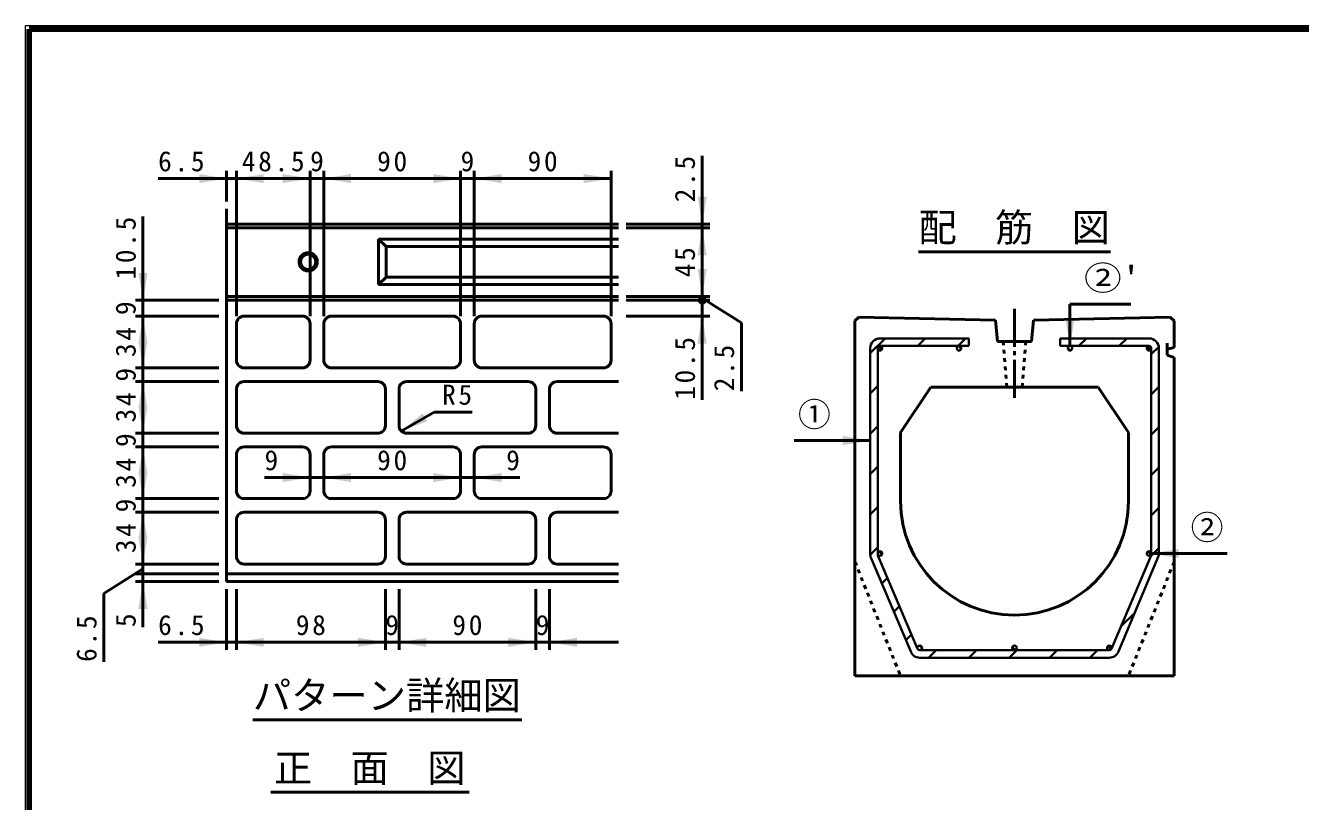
# Model space of a CAD drawing. Units: millimetres, scale not verified, with parts at other scales. Extents: x 100 to 4105, y 100 to 2870.
# Drawn here: x 100 to 1778, y 1849 to 2870 of the extents above; entities that cross this region are included whole.
import ezdxf
from ezdxf.enums import TextEntityAlignment as Align

# ---------------------------------------------------------------- set-up
doc = ezdxf.new("R2010")
doc.units = ezdxf.units.MM
doc.header["$LTSCALE"] = 5
doc.linetypes.add('USER1', pattern=[2.2, 1, -1.2])
doc.linetypes.add('USER3', pattern=[13.4, 10, -1.2, 1, -1.2])
doc.layers.add('V-nasSTD', color=7, linetype='Continuous', lineweight=50)
doc.styles.add('ＭＳ ゴシック', font='')
doc.styles.get('ＭＳ ゴシック').set_extended_font_data('MS Gothic')

msp = doc.modelspace()

# ---------------------------------------------------------------- hatches: boundary and pattern name
at = {"layer": 'V-nasSTD'}
for points in [[(328.59, 2662.66), (364.59, 2668.66), (328.59, 2674.66)], [(413.59, 2674.66), (377.59, 2668.66), (413.59, 2662.66)], [(438.59, 2662.66), (474.59, 2668.66), (438.59, 2674.66)], [(528.59, 2674.66), (492.59, 2668.66), (528.59, 2662.66)], [(636.59, 2662.66), (672.59, 2668.66), (636.59, 2674.66)], [(726.59, 2674.66), (690.59, 2668.66), (726.59, 2662.66)], [(834.59, 2662.66), (870.59, 2668.66), (834.59, 2674.66)], [(984.59, 2644.66), (990.59, 2608.66), (996.59, 2644.66)], [(996.59, 2567.66), (990.59, 2603.66), (984.59, 2567.66)], [(248.59, 2544.66), (254.59, 2508.66), (260.59, 2544.66)], [(984.59, 2549.66), (990.59, 2513.66), (996.59, 2549.66)], [(260.59, 2451.66), (254.59, 2487.66), (248.59, 2451.66)], [(996.59, 2451.66), (990.59, 2487.66), (984.59, 2451.66)], [(1480.589, 2484.44), (1474.589, 2448.44), (1468.589, 2484.44)], [(248.59, 2455.66), (254.59, 2419.66), (260.59, 2455.66)], [(260.59, 2365.66), (254.59, 2401.66), (248.59, 2365.66)], [(248.59, 2369.66), (254.59, 2333.66), (260.59, 2369.66)], [(622.696, 2359.785), (594.519, 2336.589), (628.696, 2349.392)], [(260.59, 2279.66), (254.59, 2315.66), (248.59, 2279.66)], [(1175.594, 2318.025), (1211.594, 2324.025), (1175.594, 2330.025)], [(248.59, 2283.66), (254.59, 2247.66), (260.59, 2283.66)], [(438.59, 2269.402), (474.59, 2275.402), (438.59, 2281.402)], [(528.59, 2281.402), (492.59, 2275.402), (528.59, 2269.402)], [(636.59, 2269.402), (672.59, 2275.402), (636.59, 2281.402)], [(726.59, 2281.402), (690.59, 2275.402), (726.59, 2269.402)], [(260.59, 2193.66), (254.59, 2229.66), (248.59, 2193.66)], [(248.59, 2197.66), (254.59, 2161.66), (260.59, 2197.66)], [(1617.594, 2169.44), (1581.594, 2175.44), (1617.594, 2181.44)], [(260.59, 2102.66), (254.59, 2138.66), (248.59, 2102.66)], [(328.59, 2052.66), (364.59, 2058.66), (328.59, 2064.66)], [(413.59, 2064.66), (377.59, 2058.66), (413.59, 2052.66)], [(537.59, 2052.66), (573.59, 2058.66), (537.59, 2064.66)], [(627.59, 2064.66), (591.59, 2058.66), (627.59, 2052.66)], [(735.59, 2052.66), (771.59, 2058.66), (735.59, 2064.66)], [(825.59, 2064.66), (789.59, 2058.66), (825.59, 2052.66)]]:
    msp.add_hatch(color=256, dxfattribs=at).paths.add_polyline_path(points)

# ---------------------------------------------------------------- linework, layer by layer
at = {"layer": 'V-nasSTD', "lineweight": 100}
for p, q in [((105, 2865), (105, 105)), ((4100, 2865), (105, 2865))]:
    msp.add_line(p, q, dxfattribs=at)
at = {"layer": 'V-nasSTD'}
for p, q in [((990.59, 2698.66), (990.59, 2608.66)), ((274.59, 2668.66), (364.59, 2668.66)), ((364.59, 2638.66), (364.59, 2678.66)), ((364.59, 2668.66), (377.59, 2668.66)), ((377.59, 2487.66), (377.59, 2678.66)), ((377.59, 2668.66), (474.59, 2668.66)), ((474.59, 2487.66), (474.59, 2678.66)), ((474.59, 2668.66), (492.59, 2668.66)), ((492.59, 2487.66), (492.59, 2678.66)), ((492.59, 2668.66), (672.59, 2668.66)), ((672.59, 2487.66), (672.59, 2678.66)), ((672.59, 2668.66), (690.59, 2668.66)), ((690.59, 2487.66), (690.59, 2678.66)), ((690.59, 2668.66), (870.59, 2668.66)), ((870.59, 2487.66), (870.59, 2678.66)), ((254.59, 2618.66), (254.59, 2508.66)), ((364.59, 2138.66), (364.59, 2628.66)), ((880.59, 2608.66), (364.59, 2608.66)), ((880.59, 2603.66), (364.59, 2603.66)), ((890.59, 2608.66), (1000.59, 2608.66)), ((890.59, 2603.66), (1000.59, 2603.66)), ((990.59, 2608.66), (990.59, 2603.66)), ((990.59, 2513.66), (990.59, 2603.66)), ((564.59, 2529.16), (564.59, 2589.16)), ((574.59, 2579.16), (564.59, 2589.16)), ((564.59, 2589.16), (880.59, 2589.16)), ((574.59, 2539.16), (574.59, 2579.16)), ((880.59, 2579.16), (574.59, 2579.16)), ((1275.191, 2572.44), (1527.997, 2572.44)), ((574.59, 2539.16), (564.59, 2529.16)), ((574.59, 2539.16), (880.59, 2539.16)), ((880.59, 2529.16), (564.59, 2529.16)), ((354.59, 2508.66), (244.59, 2508.66)), ((254.59, 2487.66), (254.59, 2508.66)), ((880.59, 2513.66), (364.59, 2513.66)), ((880.59, 2508.66), (364.59, 2508.66)), ((890.59, 2513.66), (1000.59, 2513.66)), ((890.59, 2508.66), (1000.59, 2508.66)), ((990.59, 2508.66), (990.59, 2513.66)), ((1042.125, 2478.943), (990.59, 2511.16)), ((990.59, 2487.66), (990.59, 2508.66)), ((1474.589, 2503.44), (1554.589, 2503.44)), ((1474.589, 2503.44), (1474.589, 2448.44)), ((354.59, 2487.66), (244.59, 2487.66)), ((254.59, 2419.66), (254.59, 2487.66)), ((464.59, 2487.66), (387.59, 2487.66)), ((502.59, 2487.66), (662.59, 2487.66)), ((700.59, 2487.66), (860.59, 2487.66)), ((890.59, 2487.66), (1000.59, 2487.66)), ((990.59, 2377.66), (990.59, 2487.66)), ((1196.594, 2486.44), (1191.594, 2481.44)), ((1376.594, 2482.44), (1196.594, 2486.44)), ((1426.594, 2482.44), (1606.594, 2486.44)), ((1606.594, 2486.44), (1611.594, 2481.44)), ((377.59, 2477.66), (377.59, 2429.66)), ((474.59, 2429.66), (474.59, 2477.66)), ((492.59, 2477.66), (492.59, 2429.66)), ((672.59, 2429.66), (672.59, 2477.66)), ((690.59, 2477.66), (690.59, 2429.66)), ((870.59, 2477.66), (870.59, 2429.66)), ((1042.125, 2388.943), (1042.125, 2478.943)), ((1191.594, 2014.44), (1191.594, 2481.44)), ((1376.594, 2482.44), (1379.094, 2454.44)), ((1426.594, 2482.44), (1424.094, 2454.44)), ((1611.594, 2446.455), (1611.594, 2481.44)), ((1379.094, 2454.44), (1424.094, 2454.44)), ((1602.611, 2443.94), (1602.611, 2451.94)), ((1602.594, 2444.44), (1611.594, 2446.455)), ((1602.594, 2436.44), (1602.594, 2444.44)), ((1602.594, 2436.44), (1611.594, 2433.082)), ((1611.594, 2014.44), (1611.594, 2433.082)), ((354.59, 2419.66), (244.59, 2419.66)), ((254.59, 2401.66), (254.59, 2419.66)), ((387.59, 2419.66), (464.59, 2419.66)), ((502.59, 2419.66), (662.59, 2419.66)), ((860.59, 2419.66), (700.59, 2419.66)), ((354.59, 2401.66), (244.59, 2401.66)), ((254.59, 2333.66), (254.59, 2401.66)), ((387.59, 2401.66), (563.59, 2401.66)), ((761.59, 2401.66), (601.59, 2401.66)), ((799.59, 2401.66), (880.59, 2401.66)), ((377.59, 2343.66), (377.59, 2391.66)), ((573.59, 2343.66), (573.59, 2391.66)), ((591.59, 2343.66), (591.59, 2391.66)), ((771.59, 2343.66), (771.59, 2391.66)), ((789.59, 2343.66), (789.59, 2391.66)), ((1291.594, 2394.44), (1251.594, 2334.44)), ((1291.594, 2394.44), (1511.594, 2394.44)), ((1511.594, 2394.44), (1551.594, 2334.44)), ((637.82, 2361.589), (594.519, 2336.589)), ((687.82, 2361.589), (637.82, 2361.589)), ((354.59, 2333.66), (244.59, 2333.66)), ((254.59, 2315.66), (254.59, 2333.66)), ((387.59, 2333.66), (563.59, 2333.66)), ((601.59, 2333.66), (761.59, 2333.66)), ((799.59, 2333.66), (880.59, 2333.66)), ((1251.594, 2334.44), (1251.594, 2244.44)), ((1551.594, 2334.44), (1551.594, 2244.44)), ((354.59, 2315.66), (244.59, 2315.66)), ((254.59, 2247.66), (254.59, 2315.66)), ((464.59, 2315.66), (387.59, 2315.66)), ((502.59, 2315.66), (662.59, 2315.66)), ((700.59, 2315.66), (860.59, 2315.66)), ((1111.594, 2324.025), (1211.594, 2324.025)), ((377.59, 2305.66), (377.59, 2257.66)), ((474.59, 2257.66), (474.59, 2305.66)), ((492.59, 2305.66), (492.59, 2257.66)), ((672.59, 2257.66), (672.59, 2305.66)), ((690.59, 2305.66), (690.59, 2257.66)), ((870.59, 2305.66), (870.59, 2257.66)), ((414.59, 2275.402), (474.59, 2275.402)), ((474.59, 2275.402), (492.59, 2275.402)), ((492.59, 2275.402), (672.59, 2275.402)), ((672.59, 2275.402), (690.59, 2275.402)), ((750.59, 2275.402), (690.59, 2275.402)), ((354.59, 2247.66), (244.59, 2247.66)), ((254.59, 2229.66), (254.59, 2247.66)), ((387.59, 2247.66), (464.59, 2247.66)), ((502.59, 2247.66), (662.59, 2247.66)), ((860.59, 2247.66), (700.59, 2247.66)), ((354.59, 2229.66), (244.59, 2229.66)), ((254.59, 2161.66), (254.59, 2229.66)), ((377.59, 2171.66), (377.59, 2219.66)), ((387.59, 2229.66), (563.59, 2229.66)), ((573.59, 2171.66), (573.59, 2219.66)), ((591.59, 2171.66), (591.59, 2219.66)), ((761.59, 2229.66), (601.59, 2229.66)), ((771.59, 2171.66), (771.59, 2219.66)), ((789.59, 2171.66), (789.59, 2219.66)), ((799.59, 2229.66), (880.59, 2229.66)), ((1681.594, 2175.44), (1581.594, 2175.44)), ((203.054, 2122.943), (254.59, 2155.16)), ((354.59, 2161.66), (244.59, 2161.66)), ((354.59, 2148.66), (244.59, 2148.66)), ((254.59, 2148.66), (254.59, 2161.66)), ((254.59, 2138.66), (254.59, 2148.66)), ((880.59, 2148.66), (364.59, 2148.66)), ((387.59, 2161.66), (563.59, 2161.66)), ((601.59, 2161.66), (761.59, 2161.66)), ((799.59, 2161.66), (880.59, 2161.66)), ((354.59, 2138.66), (244.59, 2138.66)), ((254.59, 2078.66), (254.59, 2138.66)), ((364.59, 2138.66), (880.59, 2138.66)), ((203.054, 2032.943), (203.054, 2122.943)), ((364.59, 2128.66), (364.59, 2048.66)), ((377.59, 2128.66), (377.59, 2048.66)), ((573.59, 2128.66), (573.59, 2048.66)), ((591.59, 2128.66), (591.59, 2048.66)), ((771.59, 2128.66), (771.59, 2048.66)), ((789.59, 2128.66), (789.59, 2048.66)), ((274.59, 2058.66), (364.59, 2058.66)), ((364.59, 2058.66), (377.59, 2058.66)), ((377.59, 2058.66), (573.59, 2058.66)), ((573.59, 2058.66), (591.59, 2058.66)), ((591.59, 2058.66), (771.59, 2058.66)), ((771.59, 2058.66), (789.59, 2058.66)), ((789.59, 2058.66), (880.59, 2058.66)), ((1191.594, 2014.44), (1611.594, 2014.44)), ((399.135, 1956.897), (753.145, 1956.897)), ((422.994, 1861.38), (683.801, 1861.38))]:
    msp.add_line(p, q, dxfattribs=at)
at = {"layer": 'V-nasSTD', "linetype": 'USER3'}
msp.add_line((1401.594, 2497.44), (1401.594, 2379.44), dxfattribs=at)
at = {"layer": 'V-nasSTD', "lineweight": 35}
for p, q in [((1211.594, 2438.853), (1231.181, 2458.44)), ((1341.594, 2458.44), (1224.594, 2458.44)), ((1274.214, 2448.44), (1284.214, 2458.44)), ((1327.247, 2448.44), (1337.247, 2458.44)), ((1341.594, 2458.44), (1341.594, 2448.44)), ((1461.594, 2458.44), (1461.594, 2448.44)), ((1461.594, 2458.44), (1578.594, 2458.44)), ((1486.346, 2448.44), (1496.346, 2458.44)), ((1539.379, 2448.44), (1549.379, 2458.44)), ((1211.594, 2445.44), (1211.594, 2175.141)), ((1221.594, 2445.44), (1221.594, 2173.989)), ((1222.617, 2447.696), (1226.85, 2443.463)), ((1341.594, 2448.44), (1224.594, 2448.44)), ((1327.999, 2448.38), (1331.535, 2444.845)), ((1461.594, 2448.44), (1578.594, 2448.44)), ((1471.674, 2446.127), (1475.281, 2442.52)), ((1576.391, 2447.476), (1580.63, 2443.237)), ((1581.594, 2437.622), (1591.436, 2447.464)), ((1581.594, 2445.44), (1581.594, 2173.989)), ((1591.594, 2176.059), (1591.594, 2445.44)), ((1211.594, 2385.82), (1221.594, 2395.82)), ((1581.594, 2384.589), (1591.594, 2394.589)), ((1211.594, 2332.787), (1221.594, 2342.787)), ((1581.594, 2331.556), (1591.594, 2341.556)), ((1211.594, 2279.754), (1221.594, 2289.754)), ((1581.594, 2278.523), (1591.594, 2288.523)), ((1211.594, 2226.721), (1221.594, 2236.721)), ((1581.594, 2225.49), (1591.594, 2235.49)), ((1211.668, 2173.762), (1221.594, 2183.688)), ((1580.911, 2171.774), (1591.594, 2182.457)), ((1212.621, 2170.078), (1264.924, 2046.377)), ((1274.119, 2050.263), (1221.835, 2172.812)), ((1223.414, 2178.198), (1227.352, 2174.26)), ((1529.069, 2050.263), (1581.354, 2172.812)), ((1590.58, 2171.025), (1538.244, 2046.406)), ((1577.116, 2178.05), (1581.205, 2173.961)), ((1227.003, 2136.064), (1234.37, 2143.431)), ((1242.762, 2098.791), (1250.23, 2106.258)), ((1541.448, 2079.279), (1559.725, 2097.555)), ((1258.522, 2061.517), (1266.089, 2069.084)), ((1276.487, 2054.414), (1279.853, 2051.049)), ((1276.879, 2048.44), (1526.309, 2048.44)), ((1288.478, 2038.44), (1298.478, 2048.44)), ((1341.511, 2038.44), (1351.511, 2048.44)), ((1394.544, 2038.44), (1404.544, 2048.44)), ((1398.742, 2052.368), (1402.523, 2048.587)), ((1447.577, 2038.44), (1457.577, 2048.44)), ((1500.61, 2038.44), (1510.61, 2048.44)), ((1524.532, 2053.857), (1528.726, 2049.663)), ((1276.897, 2038.44), (1526.259, 2038.44))]:
    msp.add_line(p, q, dxfattribs=at)
at = {"layer": 'V-nasSTD', "linetype": 'USER1'}
for p, q in [((1386.594, 2454.44), (1391.594, 2394.44)), ((1416.594, 2454.44), (1411.594, 2394.44)), ((1191.594, 2164.44), (1251.594, 2014.44)), ((1611.594, 2164.44), (1551.594, 2014.44))]:
    msp.add_line(p, q, dxfattribs=at)
at = {"layer": 'V-nasSTD', "lineweight": 13}
msp.add_lwpolyline([(100, 100), (100, 2870), (4105, 2870), (4105, 100)], close=True, dxfattribs=at)
at = {"layer": 'V-nasSTD'}
for centre, radius in [((471.99, 2559.16), 12), ((471.99, 2559.16), 10), ((990.59, 2508.66), 4)]:
    msp.add_circle(centre, radius, dxfattribs=at)
at = {"layer": 'V-nasSTD', "lineweight": 35}
for centre in [(1224.594, 2445.44), (1328.594, 2445.44), (1474.594, 2445.44), (1578.594, 2445.44), (1224.594, 2175.44), (1578.594, 2175.44), (1276.879, 2051.44), (1401.594, 2051.44), (1526.309, 2051.44)]:
    msp.add_circle(centre, 3, dxfattribs=at)
at = {"layer": 'V-nasSTD'}
for centre, radius, start, end in [((387.59, 2477.66), 10, 90, 180), ((464.59, 2477.66), 10, 0, 90), ((502.59, 2477.66), 10, 90, 180), ((662.59, 2477.66), 10, 0, 90), ((700.59, 2477.66), 10, 90, 180), ((860.59, 2477.66), 10, 0, 90), ((387.59, 2429.66), 10, 180, 270), ((464.59, 2429.66), 10, 270, 0), ((502.59, 2429.66), 10, 180, 270), ((662.59, 2429.66), 10, 270, 0), ((700.59, 2429.66), 10, 180, 270), ((860.59, 2429.66), 10, 270, 0), ((387.59, 2391.66), 10, 90, 180), ((563.59, 2391.66), 10, 0, 90), ((601.59, 2391.66), 10, 90, 180), ((761.59, 2391.66), 10, 0, 90), ((799.59, 2391.66), 10, 90, 180), ((387.59, 2343.66), 10, 180, 270), ((563.59, 2343.66), 10, 270, 0), ((601.59, 2343.66), 10, 180, 270), ((761.59, 2343.66), 10, 270, 0), ((799.59, 2343.66), 10, 180, 270), ((387.59, 2305.66), 10, 90, 180), ((464.59, 2305.66), 10, 0, 90), ((502.59, 2305.66), 10, 90, 180), ((662.59, 2305.66), 10, 0, 90), ((700.59, 2305.66), 10, 90, 180), ((860.59, 2305.66), 10, 0, 90), ((387.59, 2257.66), 10, 180, 270), ((464.59, 2257.66), 10, 270, 0), ((502.59, 2257.66), 10, 180, 270), ((662.59, 2257.66), 10, 270, 0), ((700.59, 2257.66), 10, 180, 270), ((860.59, 2257.66), 10, 270, 0), ((1401.594, 2244.44), 150, 180, 270), ((1401.594, 2244.44), 150, 270, 0), ((387.59, 2219.66), 10, 90, 180), ((563.59, 2219.66), 10, 0, 90), ((601.59, 2219.66), 10, 90, 180), ((761.59, 2219.66), 10, 0, 90), ((799.59, 2219.66), 10, 90, 180), ((387.59, 2171.66), 10, 180, 270), ((563.59, 2171.66), 10, 270, 0), ((601.59, 2171.66), 10, 180, 270), ((761.59, 2171.66), 10, 270, 0), ((799.59, 2171.66), 10, 180, 270)]:
    msp.add_arc(centre, radius, start, end, dxfattribs=at)
at = {"layer": 'V-nasSTD', "lineweight": 35}
for centre, radius, start, end in [((1224.594, 2445.44), 13, 90, 180), ((1578.594, 2445.44), 13, 0, 90), ((1224.594, 2445.44), 3, 90, 180), ((1224.594, 2445.44), 3, 90, 180), ((1578.594, 2445.44), 3, 0, 90), ((1578.594, 2445.44), 3, 0, 90), ((1224.594, 2175.141), 13, 180, 202.91963), ((1224.594, 2175.141), 13, 180, 202.91963), ((1224.594, 2173.989), 3, 180, 203.10504), ((1224.594, 2173.989), 3, 180, 203.10504), ((1578.594, 2173.989), 3, 336.89496, 0), ((1578.594, 2176.059), 13, 337.21925, 0), ((1578.594, 2176.059), 13, 357.27086, 0), ((1276.879, 2051.44), 3, 203.10504, 270), ((1276.879, 2051.44), 3, 203.10504, 270), ((1276.879, 2051.44), 3, 203.10504, 270), ((1526.309, 2051.44), 3, 270, 336.90127), ((1526.309, 2051.44), 3, 270, 336.90127), ((1526.309, 2051.44), 3, 270, 336.90127), ((1276.897, 2051.44), 13, 202.91963, 270), ((1526.259, 2051.44), 13, 270, 337.21925)]:
    msp.add_arc(centre, radius, start, end, dxfattribs=at)

# ---------------------------------------------------------------- texts
at = {"layer": 'V-nasSTD', "style": 'ＭＳ ゴシック'}
for s, height, p in [('9', 26.39, (474.59, 2704.66)), ('9', 26.39, (672.59, 2704.66)), ('配\u3000筋\u3000図', 36.95, (1275.191, 2622.84)), ('①', 31.67, (1116.594, 2374.225)), ('9', 26.39, (414.59, 2311.402)), ('9', 26.39, (732.59, 2311.402)), ('②', 31.67, (1633.394, 2225.64)), ('9', 26.39, (573.59, 2094.66)), ('9', 26.39, (771.59, 2094.66)), ('パターン詳細図', 36.95, (399.135, 2007.297)), ('正\u3000面\u3000図', 36.95, (426.994, 1911.78))]:
    msp.add_text(s, height=height, dxfattribs=at).set_placement(p, align=Align.TOP_LEFT)
at = {"layer": 'V-nasSTD', "style": 'ＭＳ ゴシック', "width": 1.15}
msp.add_text("②'", height=31.67, dxfattribs=at).set_placement((1492.989, 2553.64), align=Align.TOP_LEFT)
at = {"layer": 'V-nasSTD', "style": 'ＭＳ ゴシック'}
for s, p in [('9', (218.59, 2489.16)), ('9', (218.59, 2401.66)), ('9', (218.59, 2315.66)), ('9', (218.59, 2229.66)), ('5', (218.59, 2078.66))]:
    msp.add_text(s, height=26.39, rotation=90, dxfattribs=at).set_placement(p, align=Align.TOP_LEFT)
at = {"layer": 'V-nasSTD', "char_height": 26.39, "attachment_point": 1, "style": 'ＭＳ ゴシック'}
for s, insert in [('\\T1.2;6.5', (274.59, 2704.66)), ('\\T1.2;48.5', (384.69, 2704.66)), ('\\T1.2;90', (562.79, 2704.66)), ('\\T1.2;90', (760.79, 2704.66)), ('\\T1.2;R5', (648.22, 2397.589)), ('\\T1.2;90', (562.79, 2311.402)), ('\\T1.2;6.5', (274.59, 2094.66)), ('\\T1.2;98', (455.79, 2094.66)), ('\\T1.2;90', (661.79, 2094.66))]:
    msp.add_mtext(s, dxfattribs=dict(at, insert=insert))
at = {"layer": 'V-nasSTD', "char_height": 26.39, "attachment_point": 1, "rotation": 90, "style": 'ＭＳ ゴシック'}
for s, insert in [('\\T1.2;2.5', (954.59, 2637.46)), ('\\T1.2;10.5', (218.59, 2535.86)), ('\\T1.2;45', (954.59, 2538.86)), ('\\T1.2;34', (218.59, 2433.86)), ('\\T1.2;10.5', (954.59, 2377.66)), ('\\T1.2;2.5', (1006.125, 2388.943)), ('\\T1.2;34', (218.59, 2347.86)), ('\\T1.2;34', (218.59, 2261.86)), ('\\T1.2;34', (218.59, 2175.86)), ('\\T1.2;6.5', (167.054, 2032.943))]:
    msp.add_mtext(s, dxfattribs=dict(at, insert=insert))

doc.saveas('drawing.dxf')
